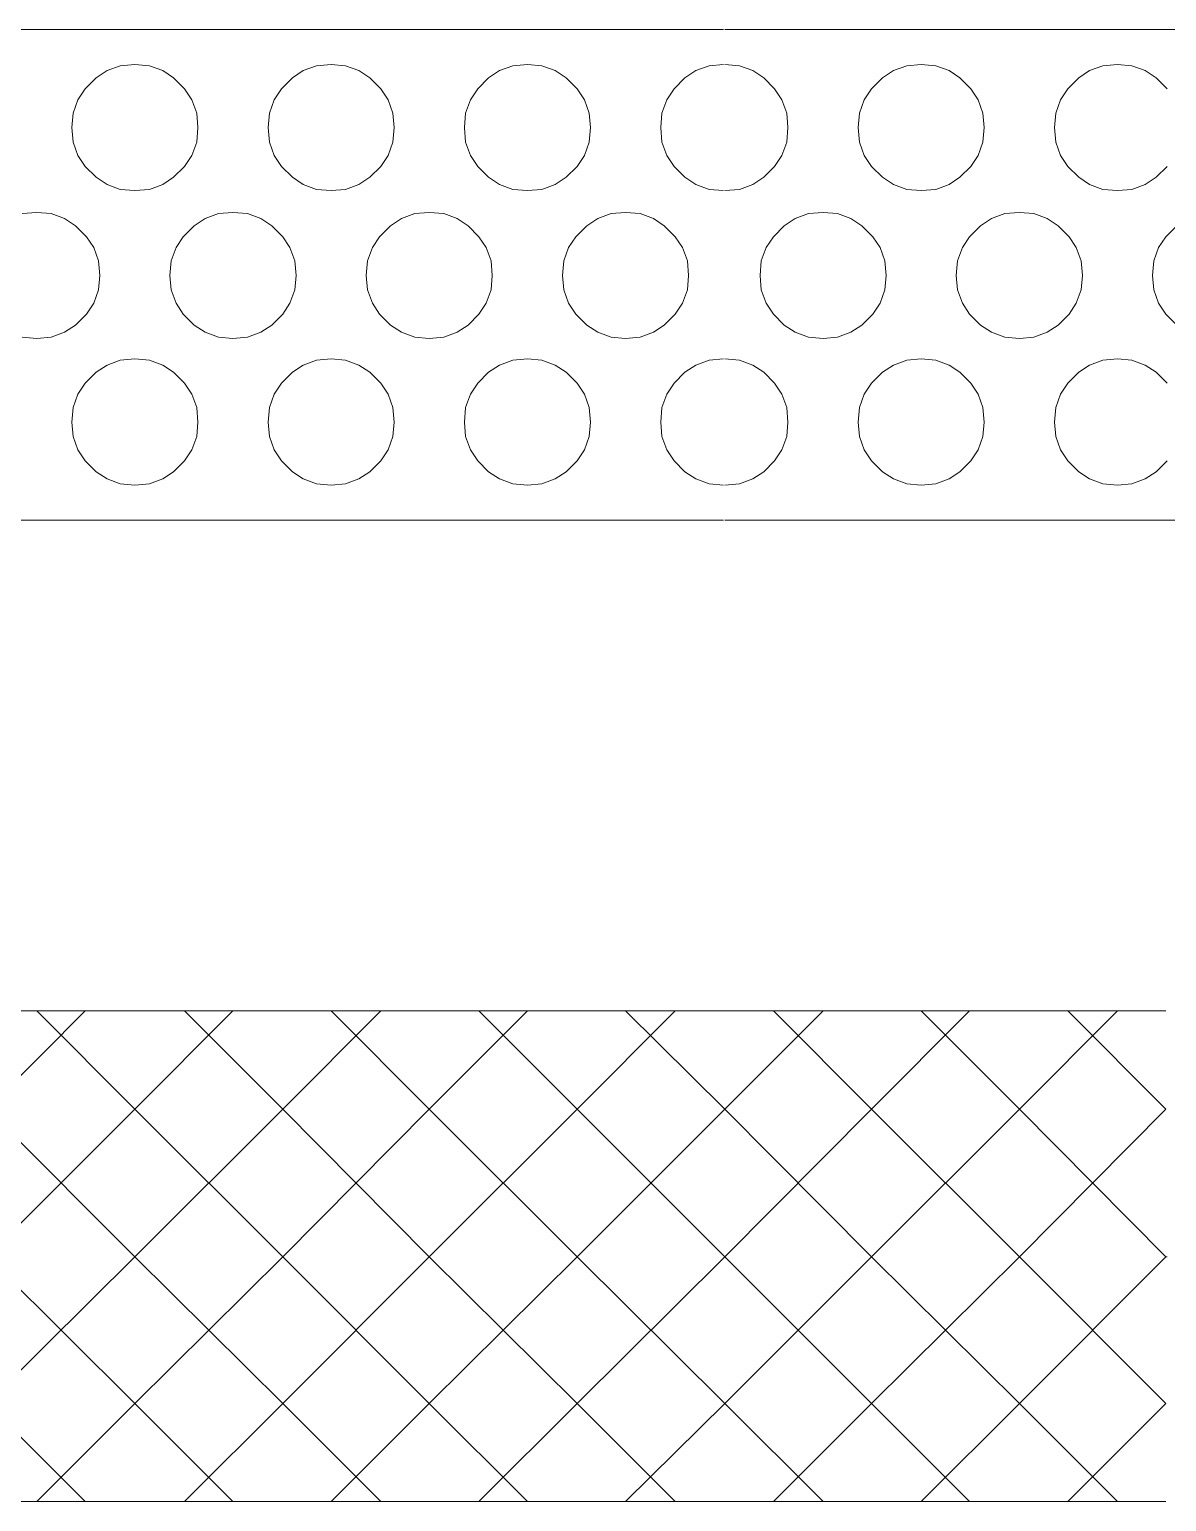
# Model space of a CAD drawing. Header units: inches. Extents: x 47316 to 59086, y 3141 to 11743.
# Drawn here: x 50327.15 to 50338.74, y 6230.9 to 6245.91 of the extents above; entities that cross this region are included whole.
import ezdxf

# ---------------------------------------------------------------- set-up
doc = ezdxf.new("R2010")
doc.units = ezdxf.units.IN
doc.header["$MEASUREMENT"] = 0

msp = doc.modelspace()

# ---------------------------------------------------------------- linework, layer by layer
at = {"color": 0, "lineweight": 0}
for p, q in [((50326.219, 6245.914), (50327.219, 6245.914)), ((50327.219, 6245.914), (50328.22, 6245.914)), ((50328.22, 6245.914), (50329.22, 6245.914)), ((50329.22, 6245.914), (50330.221, 6245.914)), ((50330.221, 6245.914), (50331.222, 6245.914)), ((50331.222, 6245.914), (50332.222, 6245.914)), ((50332.222, 6245.914), (50333.223, 6245.914)), ((50333.223, 6245.914), (50334.223, 6245.914)), ((50334.236, 6245.914), (50335.236, 6245.914)), ((50335.236, 6245.914), (50336.237, 6245.914)), ((50336.237, 6245.914), (50337.238, 6245.914)), ((50337.238, 6245.914), (50338.238, 6245.914)), ((50338.238, 6245.914), (50339.239, 6245.914)), ((50328.071, 6245.543), (50327.936, 6245.494)), ((50328.22, 6245.556), (50328.071, 6245.543)), ((50328.368, 6245.543), (50328.22, 6245.556)), ((50328.504, 6245.494), (50328.368, 6245.543)), ((50330.073, 6245.543), (50329.937, 6245.494)), ((50330.221, 6245.556), (50330.073, 6245.543)), ((50330.369, 6245.543), (50330.221, 6245.556)), ((50330.505, 6245.494), (50330.369, 6245.543)), ((50332.074, 6245.543), (50331.938, 6245.494)), ((50332.222, 6245.556), (50332.074, 6245.543)), ((50332.37, 6245.543), (50332.222, 6245.556)), ((50332.506, 6245.494), (50332.37, 6245.543)), ((50334.075, 6245.543), (50333.939, 6245.494)), ((50334.223, 6245.556), (50334.075, 6245.543)), ((50334.384, 6245.543), (50334.236, 6245.556)), ((50334.52, 6245.494), (50334.384, 6245.543)), ((50336.089, 6245.543), (50335.953, 6245.494)), ((50336.237, 6245.556), (50336.089, 6245.543)), ((50336.385, 6245.543), (50336.237, 6245.556)), ((50336.521, 6245.494), (50336.385, 6245.543)), ((50338.09, 6245.543), (50337.954, 6245.494)), ((50338.238, 6245.556), (50338.09, 6245.543)), ((50338.386, 6245.543), (50338.238, 6245.556)), ((50338.522, 6245.494), (50338.386, 6245.543)), ((50327.824, 6245.42), (50327.713, 6245.309)), ((50327.936, 6245.494), (50327.824, 6245.42)), ((50328.615, 6245.42), (50328.504, 6245.494)), ((50328.726, 6245.309), (50328.615, 6245.42)), ((50329.826, 6245.42), (50329.714, 6245.309)), ((50329.937, 6245.494), (50329.826, 6245.42)), ((50330.616, 6245.42), (50330.505, 6245.494)), ((50330.727, 6245.309), (50330.616, 6245.42)), ((50331.827, 6245.42), (50331.716, 6245.309)), ((50331.938, 6245.494), (50331.827, 6245.42)), ((50332.618, 6245.42), (50332.506, 6245.494)), ((50332.729, 6245.309), (50332.618, 6245.42)), ((50333.828, 6245.42), (50333.717, 6245.309)), ((50333.939, 6245.494), (50333.828, 6245.42)), ((50334.631, 6245.42), (50334.52, 6245.494)), ((50334.742, 6245.309), (50334.631, 6245.42)), ((50335.842, 6245.42), (50335.731, 6245.309)), ((50335.953, 6245.494), (50335.842, 6245.42)), ((50336.632, 6245.42), (50336.521, 6245.494)), ((50336.744, 6245.309), (50336.632, 6245.42)), ((50337.843, 6245.42), (50337.732, 6245.309)), ((50337.954, 6245.494), (50337.843, 6245.42)), ((50338.634, 6245.42), (50338.522, 6245.494)), ((50338.745, 6245.309), (50338.634, 6245.42)), ((50327.713, 6245.309), (50327.639, 6245.197)), ((50328.8, 6245.197), (50328.726, 6245.309)), ((50329.714, 6245.309), (50329.64, 6245.197)), ((50330.802, 6245.197), (50330.727, 6245.309)), ((50331.716, 6245.309), (50331.642, 6245.197)), ((50332.803, 6245.197), (50332.729, 6245.309)), ((50333.717, 6245.309), (50333.643, 6245.197)), ((50334.816, 6245.197), (50334.742, 6245.309)), ((50335.731, 6245.309), (50335.656, 6245.197)), ((50336.818, 6245.197), (50336.744, 6245.309)), ((50337.732, 6245.309), (50337.658, 6245.197)), ((50327.59, 6245.061), (50327.577, 6244.913)), ((50327.639, 6245.197), (50327.59, 6245.061)), ((50328.85, 6245.061), (50328.8, 6245.197)), ((50328.862, 6244.913), (50328.85, 6245.061)), ((50329.591, 6245.061), (50329.579, 6244.913)), ((50329.64, 6245.197), (50329.591, 6245.061)), ((50330.851, 6245.061), (50330.802, 6245.197)), ((50330.863, 6244.913), (50330.851, 6245.061)), ((50331.592, 6245.061), (50331.58, 6244.913)), ((50331.642, 6245.197), (50331.592, 6245.061)), ((50332.852, 6245.061), (50332.803, 6245.197)), ((50332.865, 6244.913), (50332.852, 6245.061)), ((50333.593, 6245.061), (50333.581, 6244.913)), ((50333.643, 6245.197), (50333.593, 6245.061)), ((50334.866, 6245.061), (50334.816, 6245.197)), ((50334.878, 6244.913), (50334.866, 6245.061)), ((50335.607, 6245.061), (50335.595, 6244.913)), ((50335.656, 6245.197), (50335.607, 6245.061)), ((50336.867, 6245.061), (50336.818, 6245.197)), ((50336.879, 6244.913), (50336.867, 6245.061)), ((50337.608, 6245.061), (50337.596, 6244.913)), ((50337.658, 6245.197), (50337.608, 6245.061)), ((50327.577, 6244.913), (50327.59, 6244.765)), ((50328.85, 6244.765), (50328.862, 6244.913)), ((50329.579, 6244.913), (50329.591, 6244.765)), ((50330.851, 6244.765), (50330.863, 6244.913)), ((50331.58, 6244.913), (50331.592, 6244.765)), ((50332.852, 6244.765), (50332.865, 6244.913)), ((50333.581, 6244.913), (50333.593, 6244.765)), ((50334.866, 6244.765), (50334.878, 6244.913)), ((50335.595, 6244.913), (50335.607, 6244.765)), ((50336.867, 6244.765), (50336.879, 6244.913)), ((50337.596, 6244.913), (50337.608, 6244.765)), ((50327.59, 6244.765), (50327.639, 6244.629)), ((50328.8, 6244.629), (50328.85, 6244.765)), ((50329.591, 6244.765), (50329.64, 6244.629)), ((50330.802, 6244.629), (50330.851, 6244.765)), ((50331.592, 6244.765), (50331.642, 6244.629)), ((50332.803, 6244.629), (50332.852, 6244.765)), ((50333.593, 6244.765), (50333.643, 6244.629)), ((50334.816, 6244.629), (50334.866, 6244.765)), ((50335.607, 6244.765), (50335.656, 6244.629)), ((50336.818, 6244.629), (50336.867, 6244.765)), ((50337.608, 6244.765), (50337.658, 6244.629)), ((50327.639, 6244.629), (50327.713, 6244.518)), ((50328.726, 6244.518), (50328.8, 6244.629)), ((50329.64, 6244.629), (50329.714, 6244.518)), ((50330.727, 6244.518), (50330.802, 6244.629)), ((50331.642, 6244.629), (50331.716, 6244.518)), ((50332.729, 6244.518), (50332.803, 6244.629)), ((50333.643, 6244.629), (50333.717, 6244.518)), ((50334.742, 6244.518), (50334.816, 6244.629)), ((50335.656, 6244.629), (50335.731, 6244.518)), ((50336.744, 6244.518), (50336.818, 6244.629)), ((50337.658, 6244.629), (50337.732, 6244.518)), ((50327.713, 6244.518), (50327.824, 6244.407)), ((50328.615, 6244.407), (50328.726, 6244.518)), ((50329.714, 6244.518), (50329.826, 6244.407)), ((50330.616, 6244.407), (50330.727, 6244.518)), ((50331.716, 6244.518), (50331.827, 6244.407)), ((50332.618, 6244.407), (50332.729, 6244.518)), ((50333.717, 6244.518), (50333.828, 6244.407)), ((50334.631, 6244.407), (50334.742, 6244.518)), ((50335.731, 6244.518), (50335.842, 6244.407)), ((50336.632, 6244.407), (50336.744, 6244.518)), ((50337.732, 6244.518), (50337.843, 6244.407)), ((50338.634, 6244.407), (50338.745, 6244.518)), ((50327.824, 6244.407), (50327.936, 6244.333)), ((50327.936, 6244.333), (50328.071, 6244.283)), ((50328.368, 6244.283), (50328.504, 6244.333)), ((50328.504, 6244.333), (50328.615, 6244.407)), ((50329.826, 6244.407), (50329.937, 6244.333)), ((50329.937, 6244.333), (50330.073, 6244.283)), ((50330.369, 6244.283), (50330.505, 6244.333)), ((50330.505, 6244.333), (50330.616, 6244.407)), ((50331.827, 6244.407), (50331.938, 6244.333)), ((50331.938, 6244.333), (50332.074, 6244.283)), ((50332.37, 6244.283), (50332.506, 6244.333)), ((50332.506, 6244.333), (50332.618, 6244.407)), ((50333.828, 6244.407), (50333.939, 6244.333)), ((50333.939, 6244.333), (50334.075, 6244.283)), ((50334.384, 6244.283), (50334.52, 6244.333)), ((50334.52, 6244.333), (50334.631, 6244.407)), ((50335.842, 6244.407), (50335.953, 6244.333)), ((50335.953, 6244.333), (50336.089, 6244.283)), ((50336.385, 6244.283), (50336.521, 6244.333)), ((50336.521, 6244.333), (50336.632, 6244.407)), ((50337.843, 6244.407), (50337.954, 6244.333)), ((50337.954, 6244.333), (50338.09, 6244.283)), ((50338.386, 6244.283), (50338.522, 6244.333)), ((50338.522, 6244.333), (50338.634, 6244.407)), ((50328.071, 6244.283), (50328.22, 6244.271)), ((50328.22, 6244.271), (50328.368, 6244.283)), ((50330.073, 6244.283), (50330.221, 6244.271)), ((50330.221, 6244.271), (50330.369, 6244.283)), ((50332.074, 6244.283), (50332.222, 6244.271)), ((50332.222, 6244.271), (50332.37, 6244.283)), ((50334.075, 6244.283), (50334.223, 6244.271)), ((50334.236, 6244.271), (50334.384, 6244.283)), ((50336.089, 6244.283), (50336.237, 6244.271)), ((50336.237, 6244.271), (50336.385, 6244.283)), ((50338.09, 6244.283), (50338.238, 6244.271)), ((50338.238, 6244.271), (50338.386, 6244.283)), ((50327.219, 6244.049), (50327.071, 6244.036)), ((50327.367, 6244.036), (50327.219, 6244.049)), ((50327.503, 6243.987), (50327.367, 6244.036)), ((50329.072, 6244.036), (50328.936, 6243.987)), ((50329.22, 6244.049), (50329.072, 6244.036)), ((50329.369, 6244.036), (50329.22, 6244.049)), ((50329.504, 6243.987), (50329.369, 6244.036)), ((50331.073, 6244.036), (50330.937, 6243.987)), ((50331.222, 6244.049), (50331.073, 6244.036)), ((50331.37, 6244.036), (50331.222, 6244.049)), ((50331.506, 6243.987), (50331.37, 6244.036)), ((50333.075, 6244.036), (50332.939, 6243.987)), ((50333.223, 6244.049), (50333.075, 6244.036)), ((50333.371, 6244.036), (50333.223, 6244.049)), ((50333.507, 6243.987), (50333.371, 6244.036)), ((50335.088, 6244.036), (50334.952, 6243.987)), ((50335.236, 6244.049), (50335.088, 6244.036)), ((50335.385, 6244.036), (50335.236, 6244.049)), ((50335.521, 6243.987), (50335.385, 6244.036)), ((50337.089, 6244.036), (50336.954, 6243.987)), ((50337.238, 6244.049), (50337.089, 6244.036)), ((50337.386, 6244.036), (50337.238, 6244.049)), ((50337.522, 6243.987), (50337.386, 6244.036)), ((50327.614, 6243.913), (50327.503, 6243.987)), ((50327.726, 6243.801), (50327.614, 6243.913)), ((50328.825, 6243.913), (50328.714, 6243.801)), ((50328.936, 6243.987), (50328.825, 6243.913)), ((50329.616, 6243.913), (50329.504, 6243.987)), ((50329.727, 6243.801), (50329.616, 6243.913)), ((50330.826, 6243.913), (50330.715, 6243.801)), ((50330.937, 6243.987), (50330.826, 6243.913)), ((50331.617, 6243.913), (50331.506, 6243.987)), ((50331.728, 6243.801), (50331.617, 6243.913)), ((50332.828, 6243.913), (50332.716, 6243.801)), ((50332.939, 6243.987), (50332.828, 6243.913)), ((50333.618, 6243.913), (50333.507, 6243.987)), ((50333.729, 6243.801), (50333.618, 6243.913)), ((50334.841, 6243.913), (50334.73, 6243.801)), ((50334.952, 6243.987), (50334.841, 6243.913)), ((50335.632, 6243.913), (50335.521, 6243.987)), ((50335.743, 6243.801), (50335.632, 6243.913)), ((50336.842, 6243.913), (50336.731, 6243.801)), ((50336.954, 6243.987), (50336.842, 6243.913)), ((50337.633, 6243.913), (50337.522, 6243.987)), ((50337.744, 6243.801), (50337.633, 6243.913)), ((50338.844, 6243.913), (50338.732, 6243.801)), ((50327.8, 6243.69), (50327.726, 6243.801)), ((50328.714, 6243.801), (50328.64, 6243.69)), ((50329.801, 6243.69), (50329.727, 6243.801)), ((50330.715, 6243.801), (50330.641, 6243.69)), ((50331.802, 6243.69), (50331.728, 6243.801)), ((50332.716, 6243.801), (50332.642, 6243.69)), ((50333.803, 6243.69), (50333.729, 6243.801)), ((50334.73, 6243.801), (50334.656, 6243.69)), ((50335.817, 6243.69), (50335.743, 6243.801)), ((50336.731, 6243.801), (50336.657, 6243.69)), ((50337.818, 6243.69), (50337.744, 6243.801)), ((50338.732, 6243.801), (50338.658, 6243.69)), ((50327.849, 6243.554), (50327.8, 6243.69)), ((50327.861, 6243.406), (50327.849, 6243.554)), ((50328.59, 6243.554), (50328.578, 6243.406)), ((50328.64, 6243.69), (50328.59, 6243.554)), ((50329.85, 6243.554), (50329.801, 6243.69)), ((50329.863, 6243.406), (50329.85, 6243.554)), ((50330.592, 6243.554), (50330.579, 6243.406)), ((50330.641, 6243.69), (50330.592, 6243.554)), ((50331.852, 6243.554), (50331.802, 6243.69)), ((50331.864, 6243.406), (50331.852, 6243.554)), ((50332.593, 6243.554), (50332.58, 6243.406)), ((50332.642, 6243.69), (50332.593, 6243.554)), ((50333.853, 6243.554), (50333.803, 6243.69)), ((50333.865, 6243.406), (50333.853, 6243.554)), ((50334.606, 6243.554), (50334.594, 6243.406)), ((50334.656, 6243.69), (50334.606, 6243.554)), ((50335.866, 6243.554), (50335.817, 6243.69)), ((50335.879, 6243.406), (50335.866, 6243.554)), ((50336.608, 6243.554), (50336.595, 6243.406)), ((50336.657, 6243.69), (50336.608, 6243.554)), ((50337.868, 6243.554), (50337.818, 6243.69)), ((50337.88, 6243.406), (50337.868, 6243.554)), ((50338.609, 6243.554), (50338.596, 6243.406)), ((50338.658, 6243.69), (50338.609, 6243.554)), ((50327.849, 6243.258), (50327.861, 6243.406)), ((50328.578, 6243.406), (50328.59, 6243.258)), ((50329.85, 6243.258), (50329.863, 6243.406)), ((50330.579, 6243.406), (50330.592, 6243.258)), ((50331.852, 6243.258), (50331.864, 6243.406)), ((50332.58, 6243.406), (50332.593, 6243.258)), ((50333.853, 6243.258), (50333.865, 6243.406)), ((50334.594, 6243.406), (50334.606, 6243.258)), ((50335.866, 6243.258), (50335.879, 6243.406)), ((50336.595, 6243.406), (50336.608, 6243.258)), ((50337.868, 6243.258), (50337.88, 6243.406)), ((50338.596, 6243.406), (50338.609, 6243.258)), ((50327.8, 6243.122), (50327.849, 6243.258)), ((50328.59, 6243.258), (50328.64, 6243.122)), ((50329.801, 6243.122), (50329.85, 6243.258)), ((50330.592, 6243.258), (50330.641, 6243.122)), ((50331.802, 6243.122), (50331.852, 6243.258)), ((50332.593, 6243.258), (50332.642, 6243.122)), ((50333.803, 6243.122), (50333.853, 6243.258)), ((50334.606, 6243.258), (50334.656, 6243.122)), ((50335.817, 6243.122), (50335.866, 6243.258)), ((50336.608, 6243.258), (50336.657, 6243.122)), ((50337.818, 6243.122), (50337.868, 6243.258)), ((50338.609, 6243.258), (50338.658, 6243.122)), ((50327.726, 6243.011), (50327.8, 6243.122)), ((50328.64, 6243.122), (50328.714, 6243.011)), ((50329.727, 6243.011), (50329.801, 6243.122)), ((50330.641, 6243.122), (50330.715, 6243.011)), ((50331.728, 6243.011), (50331.802, 6243.122)), ((50332.642, 6243.122), (50332.716, 6243.011)), ((50333.729, 6243.011), (50333.803, 6243.122)), ((50334.656, 6243.122), (50334.73, 6243.011)), ((50335.743, 6243.011), (50335.817, 6243.122)), ((50336.657, 6243.122), (50336.731, 6243.011)), ((50337.744, 6243.011), (50337.818, 6243.122)), ((50338.658, 6243.122), (50338.732, 6243.011)), ((50327.614, 6242.9), (50327.726, 6243.011)), ((50328.714, 6243.011), (50328.825, 6242.9)), ((50329.616, 6242.9), (50329.727, 6243.011)), ((50330.715, 6243.011), (50330.826, 6242.9)), ((50331.617, 6242.9), (50331.728, 6243.011)), ((50332.716, 6243.011), (50332.828, 6242.9)), ((50333.618, 6242.9), (50333.729, 6243.011)), ((50334.73, 6243.011), (50334.841, 6242.9)), ((50335.632, 6242.9), (50335.743, 6243.011)), ((50336.731, 6243.011), (50336.842, 6242.9)), ((50337.633, 6242.9), (50337.744, 6243.011)), ((50338.732, 6243.011), (50338.844, 6242.9)), ((50327.367, 6242.776), (50327.503, 6242.826)), ((50327.503, 6242.826), (50327.614, 6242.9)), ((50328.825, 6242.9), (50328.936, 6242.826)), ((50328.936, 6242.826), (50329.072, 6242.776)), ((50329.369, 6242.776), (50329.504, 6242.826)), ((50329.504, 6242.826), (50329.616, 6242.9)), ((50330.826, 6242.9), (50330.937, 6242.826)), ((50330.937, 6242.826), (50331.073, 6242.776)), ((50331.37, 6242.776), (50331.506, 6242.826)), ((50331.506, 6242.826), (50331.617, 6242.9)), ((50332.828, 6242.9), (50332.939, 6242.826)), ((50332.939, 6242.826), (50333.075, 6242.776)), ((50333.371, 6242.776), (50333.507, 6242.826)), ((50333.507, 6242.826), (50333.618, 6242.9)), ((50334.841, 6242.9), (50334.952, 6242.826)), ((50334.952, 6242.826), (50335.088, 6242.776)), ((50335.385, 6242.776), (50335.521, 6242.826)), ((50335.521, 6242.826), (50335.632, 6242.9)), ((50336.842, 6242.9), (50336.954, 6242.826)), ((50336.954, 6242.826), (50337.089, 6242.776)), ((50337.386, 6242.776), (50337.522, 6242.826)), ((50337.522, 6242.826), (50337.633, 6242.9)), ((50327.071, 6242.776), (50327.219, 6242.764)), ((50327.219, 6242.764), (50327.367, 6242.776)), ((50329.072, 6242.776), (50329.22, 6242.764)), ((50329.22, 6242.764), (50329.369, 6242.776)), ((50331.073, 6242.776), (50331.222, 6242.764)), ((50331.222, 6242.764), (50331.37, 6242.776)), ((50333.075, 6242.776), (50333.223, 6242.764)), ((50333.223, 6242.764), (50333.371, 6242.776)), ((50335.088, 6242.776), (50335.236, 6242.764)), ((50335.236, 6242.764), (50335.385, 6242.776)), ((50337.089, 6242.776), (50337.238, 6242.764)), ((50337.238, 6242.764), (50337.386, 6242.776)), ((50328.071, 6242.541), (50327.936, 6242.492)), ((50328.22, 6242.554), (50328.071, 6242.541)), ((50328.368, 6242.541), (50328.22, 6242.554)), ((50328.504, 6242.492), (50328.368, 6242.541)), ((50330.073, 6242.541), (50329.937, 6242.492)), ((50330.221, 6242.554), (50330.073, 6242.541)), ((50330.369, 6242.541), (50330.221, 6242.554)), ((50330.505, 6242.492), (50330.369, 6242.541)), ((50332.074, 6242.541), (50331.938, 6242.492)), ((50332.222, 6242.554), (50332.074, 6242.541)), ((50332.37, 6242.541), (50332.222, 6242.554)), ((50332.506, 6242.492), (50332.37, 6242.541)), ((50334.075, 6242.541), (50333.939, 6242.492)), ((50334.223, 6242.554), (50334.075, 6242.541)), ((50334.384, 6242.541), (50334.236, 6242.554)), ((50334.52, 6242.492), (50334.384, 6242.541)), ((50336.089, 6242.541), (50335.953, 6242.492)), ((50336.237, 6242.554), (50336.089, 6242.541)), ((50336.385, 6242.541), (50336.237, 6242.554)), ((50336.521, 6242.492), (50336.385, 6242.541)), ((50338.09, 6242.541), (50337.954, 6242.492)), ((50338.238, 6242.554), (50338.09, 6242.541)), ((50338.386, 6242.541), (50338.238, 6242.554)), ((50338.522, 6242.492), (50338.386, 6242.541)), ((50327.824, 6242.418), (50327.713, 6242.307)), ((50327.936, 6242.492), (50327.824, 6242.418)), ((50328.615, 6242.418), (50328.504, 6242.492)), ((50328.726, 6242.307), (50328.615, 6242.418)), ((50329.826, 6242.418), (50329.714, 6242.307)), ((50329.937, 6242.492), (50329.826, 6242.418)), ((50330.616, 6242.418), (50330.505, 6242.492)), ((50330.727, 6242.307), (50330.616, 6242.418)), ((50331.827, 6242.418), (50331.716, 6242.307)), ((50331.938, 6242.492), (50331.827, 6242.418)), ((50332.618, 6242.418), (50332.506, 6242.492)), ((50332.729, 6242.307), (50332.618, 6242.418)), ((50333.828, 6242.418), (50333.717, 6242.307)), ((50333.939, 6242.492), (50333.828, 6242.418)), ((50334.631, 6242.418), (50334.52, 6242.492)), ((50334.742, 6242.307), (50334.631, 6242.418)), ((50335.842, 6242.418), (50335.731, 6242.307)), ((50335.953, 6242.492), (50335.842, 6242.418)), ((50336.632, 6242.418), (50336.521, 6242.492)), ((50336.744, 6242.307), (50336.632, 6242.418)), ((50337.843, 6242.418), (50337.732, 6242.307)), ((50337.954, 6242.492), (50337.843, 6242.418)), ((50338.634, 6242.418), (50338.522, 6242.492)), ((50338.745, 6242.307), (50338.634, 6242.418)), ((50327.713, 6242.307), (50327.639, 6242.196)), ((50328.8, 6242.196), (50328.726, 6242.307)), ((50329.714, 6242.307), (50329.64, 6242.196)), ((50330.802, 6242.196), (50330.727, 6242.307)), ((50331.716, 6242.307), (50331.642, 6242.196)), ((50332.803, 6242.196), (50332.729, 6242.307)), ((50333.717, 6242.307), (50333.643, 6242.196)), ((50334.816, 6242.196), (50334.742, 6242.307)), ((50335.731, 6242.307), (50335.656, 6242.196)), ((50336.818, 6242.196), (50336.744, 6242.307)), ((50337.732, 6242.307), (50337.658, 6242.196)), ((50327.59, 6242.06), (50327.577, 6241.911)), ((50327.639, 6242.196), (50327.59, 6242.06)), ((50328.85, 6242.06), (50328.8, 6242.196)), ((50328.862, 6241.911), (50328.85, 6242.06)), ((50329.591, 6242.06), (50329.579, 6241.911)), ((50329.64, 6242.196), (50329.591, 6242.06)), ((50330.851, 6242.06), (50330.802, 6242.196)), ((50330.863, 6241.911), (50330.851, 6242.06)), ((50331.592, 6242.06), (50331.58, 6241.911)), ((50331.642, 6242.196), (50331.592, 6242.06)), ((50332.852, 6242.06), (50332.803, 6242.196)), ((50332.865, 6241.911), (50332.852, 6242.06)), ((50333.593, 6242.06), (50333.581, 6241.911)), ((50333.643, 6242.196), (50333.593, 6242.06)), ((50334.866, 6242.06), (50334.816, 6242.196)), ((50334.878, 6241.911), (50334.866, 6242.06)), ((50335.607, 6242.06), (50335.595, 6241.911)), ((50335.656, 6242.196), (50335.607, 6242.06)), ((50336.867, 6242.06), (50336.818, 6242.196)), ((50336.879, 6241.911), (50336.867, 6242.06)), ((50337.608, 6242.06), (50337.596, 6241.911)), ((50337.658, 6242.196), (50337.608, 6242.06)), ((50327.577, 6241.911), (50327.59, 6241.763)), ((50328.85, 6241.763), (50328.862, 6241.911)), ((50329.579, 6241.911), (50329.591, 6241.763)), ((50330.851, 6241.763), (50330.863, 6241.911)), ((50331.58, 6241.911), (50331.592, 6241.763)), ((50332.852, 6241.763), (50332.865, 6241.911)), ((50333.581, 6241.911), (50333.593, 6241.763)), ((50334.866, 6241.763), (50334.878, 6241.911)), ((50335.595, 6241.911), (50335.607, 6241.763)), ((50336.867, 6241.763), (50336.879, 6241.911)), ((50337.596, 6241.911), (50337.608, 6241.763)), ((50327.59, 6241.763), (50327.639, 6241.627)), ((50328.8, 6241.627), (50328.85, 6241.763)), ((50329.591, 6241.763), (50329.64, 6241.627)), ((50330.802, 6241.627), (50330.851, 6241.763)), ((50331.592, 6241.763), (50331.642, 6241.627)), ((50332.803, 6241.627), (50332.852, 6241.763)), ((50333.593, 6241.763), (50333.643, 6241.627)), ((50334.816, 6241.627), (50334.866, 6241.763)), ((50335.607, 6241.763), (50335.656, 6241.627)), ((50336.818, 6241.627), (50336.867, 6241.763)), ((50337.608, 6241.763), (50337.658, 6241.627)), ((50327.639, 6241.627), (50327.713, 6241.516)), ((50328.726, 6241.516), (50328.8, 6241.627)), ((50329.64, 6241.627), (50329.714, 6241.516)), ((50330.727, 6241.516), (50330.802, 6241.627)), ((50331.642, 6241.627), (50331.716, 6241.516)), ((50332.729, 6241.516), (50332.803, 6241.627)), ((50333.643, 6241.627), (50333.717, 6241.516)), ((50334.742, 6241.516), (50334.816, 6241.627)), ((50335.656, 6241.627), (50335.731, 6241.516)), ((50336.744, 6241.516), (50336.818, 6241.627)), ((50337.658, 6241.627), (50337.732, 6241.516)), ((50327.713, 6241.516), (50327.824, 6241.405)), ((50328.615, 6241.405), (50328.726, 6241.516)), ((50329.714, 6241.516), (50329.826, 6241.405)), ((50330.616, 6241.405), (50330.727, 6241.516)), ((50331.716, 6241.516), (50331.827, 6241.405)), ((50332.618, 6241.405), (50332.729, 6241.516)), ((50333.717, 6241.516), (50333.828, 6241.405)), ((50334.631, 6241.405), (50334.742, 6241.516)), ((50335.731, 6241.516), (50335.842, 6241.405)), ((50336.632, 6241.405), (50336.744, 6241.516)), ((50337.732, 6241.516), (50337.843, 6241.405)), ((50338.634, 6241.405), (50338.745, 6241.516)), ((50327.824, 6241.405), (50327.936, 6241.331)), ((50327.936, 6241.331), (50328.071, 6241.281)), ((50328.368, 6241.281), (50328.504, 6241.331)), ((50328.504, 6241.331), (50328.615, 6241.405)), ((50329.826, 6241.405), (50329.937, 6241.331)), ((50329.937, 6241.331), (50330.073, 6241.281)), ((50330.369, 6241.281), (50330.505, 6241.331)), ((50330.505, 6241.331), (50330.616, 6241.405)), ((50331.827, 6241.405), (50331.938, 6241.331)), ((50331.938, 6241.331), (50332.074, 6241.281)), ((50332.37, 6241.281), (50332.506, 6241.331)), ((50332.506, 6241.331), (50332.618, 6241.405)), ((50333.828, 6241.405), (50333.939, 6241.331)), ((50333.939, 6241.331), (50334.075, 6241.281)), ((50334.384, 6241.281), (50334.52, 6241.331)), ((50334.52, 6241.331), (50334.631, 6241.405)), ((50335.842, 6241.405), (50335.953, 6241.331)), ((50335.953, 6241.331), (50336.089, 6241.281)), ((50336.385, 6241.281), (50336.521, 6241.331)), ((50336.521, 6241.331), (50336.632, 6241.405)), ((50337.843, 6241.405), (50337.954, 6241.331)), ((50337.954, 6241.331), (50338.09, 6241.281)), ((50338.386, 6241.281), (50338.522, 6241.331)), ((50338.522, 6241.331), (50338.634, 6241.405)), ((50328.071, 6241.281), (50328.22, 6241.269)), ((50328.22, 6241.269), (50328.368, 6241.281)), ((50330.073, 6241.281), (50330.221, 6241.269)), ((50330.221, 6241.269), (50330.369, 6241.281)), ((50332.074, 6241.281), (50332.222, 6241.269)), ((50332.222, 6241.269), (50332.37, 6241.281)), ((50334.075, 6241.281), (50334.223, 6241.269)), ((50334.236, 6241.269), (50334.384, 6241.281)), ((50336.089, 6241.281), (50336.237, 6241.269)), ((50336.237, 6241.269), (50336.385, 6241.281)), ((50338.09, 6241.281), (50338.238, 6241.269)), ((50338.238, 6241.269), (50338.386, 6241.281)), ((50327.219, 6240.911), (50326.219, 6240.911)), ((50328.22, 6240.911), (50327.219, 6240.911)), ((50329.22, 6240.911), (50328.22, 6240.911)), ((50330.221, 6240.911), (50329.22, 6240.911)), ((50331.222, 6240.911), (50330.221, 6240.911)), ((50332.222, 6240.911), (50331.222, 6240.911)), ((50333.223, 6240.911), (50332.222, 6240.911)), ((50334.223, 6240.911), (50333.223, 6240.911)), ((50335.236, 6240.911), (50334.236, 6240.911)), ((50336.237, 6240.911), (50335.236, 6240.911)), ((50337.238, 6240.911), (50336.237, 6240.911)), ((50338.238, 6240.911), (50337.238, 6240.911)), ((50339.239, 6240.911), (50338.238, 6240.911)), ((50326.713, 6235.908), (50328.22, 6235.908)), ((50327.713, 6235.908), (50326.713, 6234.907)), ((50328.22, 6234.907), (50327.219, 6235.908)), ((50328.22, 6235.908), (50329.727, 6235.908)), ((50329.22, 6235.908), (50328.22, 6234.907)), ((50329.727, 6234.907), (50328.726, 6235.908)), ((50329.727, 6235.908), (50331.222, 6235.908)), ((50330.727, 6235.908), (50329.727, 6234.907)), ((50331.222, 6234.907), (50330.221, 6235.908)), ((50331.222, 6235.908), (50332.729, 6235.908)), ((50332.222, 6235.908), (50331.222, 6234.907)), ((50332.729, 6234.907), (50331.728, 6235.908)), ((50332.729, 6235.908), (50334.236, 6235.908)), ((50333.729, 6235.908), (50332.729, 6234.907)), ((50334.236, 6234.907), (50333.223, 6235.908)), ((50334.236, 6235.908), (50335.731, 6235.908)), ((50335.236, 6235.908), (50334.236, 6234.907)), ((50335.731, 6234.907), (50334.73, 6235.908)), ((50335.731, 6235.908), (50337.238, 6235.908)), ((50336.731, 6235.908), (50335.731, 6234.907)), ((50337.238, 6234.907), (50336.237, 6235.908)), ((50337.238, 6235.908), (50338.732, 6235.908)), ((50338.238, 6235.908), (50337.238, 6234.907)), ((50338.732, 6234.907), (50337.732, 6235.908)), ((50326.713, 6233.4), (50328.22, 6234.907)), ((50326.713, 6234.907), (50328.22, 6233.4)), ((50328.22, 6233.4), (50329.727, 6234.907)), ((50328.22, 6234.907), (50329.727, 6233.4)), ((50329.727, 6233.4), (50331.222, 6234.907)), ((50329.727, 6234.907), (50331.222, 6233.4)), ((50331.222, 6233.4), (50332.729, 6234.907)), ((50331.222, 6234.907), (50332.729, 6233.4)), ((50332.729, 6233.4), (50334.236, 6234.907)), ((50332.729, 6234.907), (50334.236, 6233.4)), ((50334.236, 6233.4), (50335.731, 6234.907)), ((50334.236, 6234.907), (50335.731, 6233.4)), ((50335.731, 6233.4), (50337.238, 6234.907)), ((50335.731, 6234.907), (50337.238, 6233.4)), ((50337.238, 6233.4), (50338.732, 6234.907)), ((50337.238, 6234.907), (50338.732, 6233.4)), ((50328.22, 6231.905), (50326.713, 6233.4)), ((50328.22, 6233.4), (50326.713, 6231.905)), ((50329.727, 6231.905), (50328.22, 6233.4)), ((50329.727, 6233.4), (50328.22, 6231.905)), ((50331.222, 6231.905), (50329.727, 6233.4)), ((50331.222, 6233.4), (50329.727, 6231.905)), ((50332.729, 6231.905), (50331.222, 6233.4)), ((50332.729, 6233.4), (50331.222, 6231.905)), ((50334.236, 6231.905), (50332.729, 6233.4)), ((50334.236, 6233.4), (50332.729, 6231.905)), ((50335.731, 6231.905), (50334.236, 6233.4)), ((50335.731, 6233.4), (50334.236, 6231.905)), ((50337.238, 6231.905), (50335.731, 6233.4)), ((50337.238, 6233.4), (50335.731, 6231.905)), ((50338.732, 6231.905), (50337.238, 6233.4)), ((50338.732, 6233.4), (50337.238, 6231.905)), ((50338.732, 6233.4), (50338.745, 6233.4)), ((50326.713, 6231.905), (50327.713, 6230.905)), ((50327.219, 6230.905), (50328.22, 6231.905)), ((50328.22, 6231.905), (50329.22, 6230.905)), ((50328.726, 6230.905), (50329.727, 6231.905)), ((50329.727, 6231.905), (50330.727, 6230.905)), ((50330.221, 6230.905), (50331.222, 6231.905)), ((50331.222, 6231.905), (50332.222, 6230.905)), ((50331.728, 6230.905), (50332.729, 6231.905)), ((50332.729, 6231.905), (50333.729, 6230.905)), ((50333.223, 6230.905), (50334.236, 6231.905)), ((50334.236, 6231.905), (50335.236, 6230.905)), ((50334.73, 6230.905), (50335.731, 6231.905)), ((50335.731, 6231.905), (50336.731, 6230.905)), ((50336.237, 6230.905), (50337.238, 6231.905)), ((50337.238, 6231.905), (50338.238, 6230.905)), ((50337.732, 6230.905), (50338.732, 6231.905)), ((50328.22, 6230.905), (50326.713, 6230.905)), ((50329.727, 6230.905), (50328.22, 6230.905)), ((50331.222, 6230.905), (50329.727, 6230.905)), ((50332.729, 6230.905), (50331.222, 6230.905)), ((50334.236, 6230.905), (50332.729, 6230.905)), ((50335.731, 6230.905), (50334.236, 6230.905)), ((50337.238, 6230.905), (50335.731, 6230.905)), ((50338.732, 6230.905), (50337.238, 6230.905))]:
    msp.add_line(p, q, dxfattribs=at)

doc.saveas('drawing.dxf')
